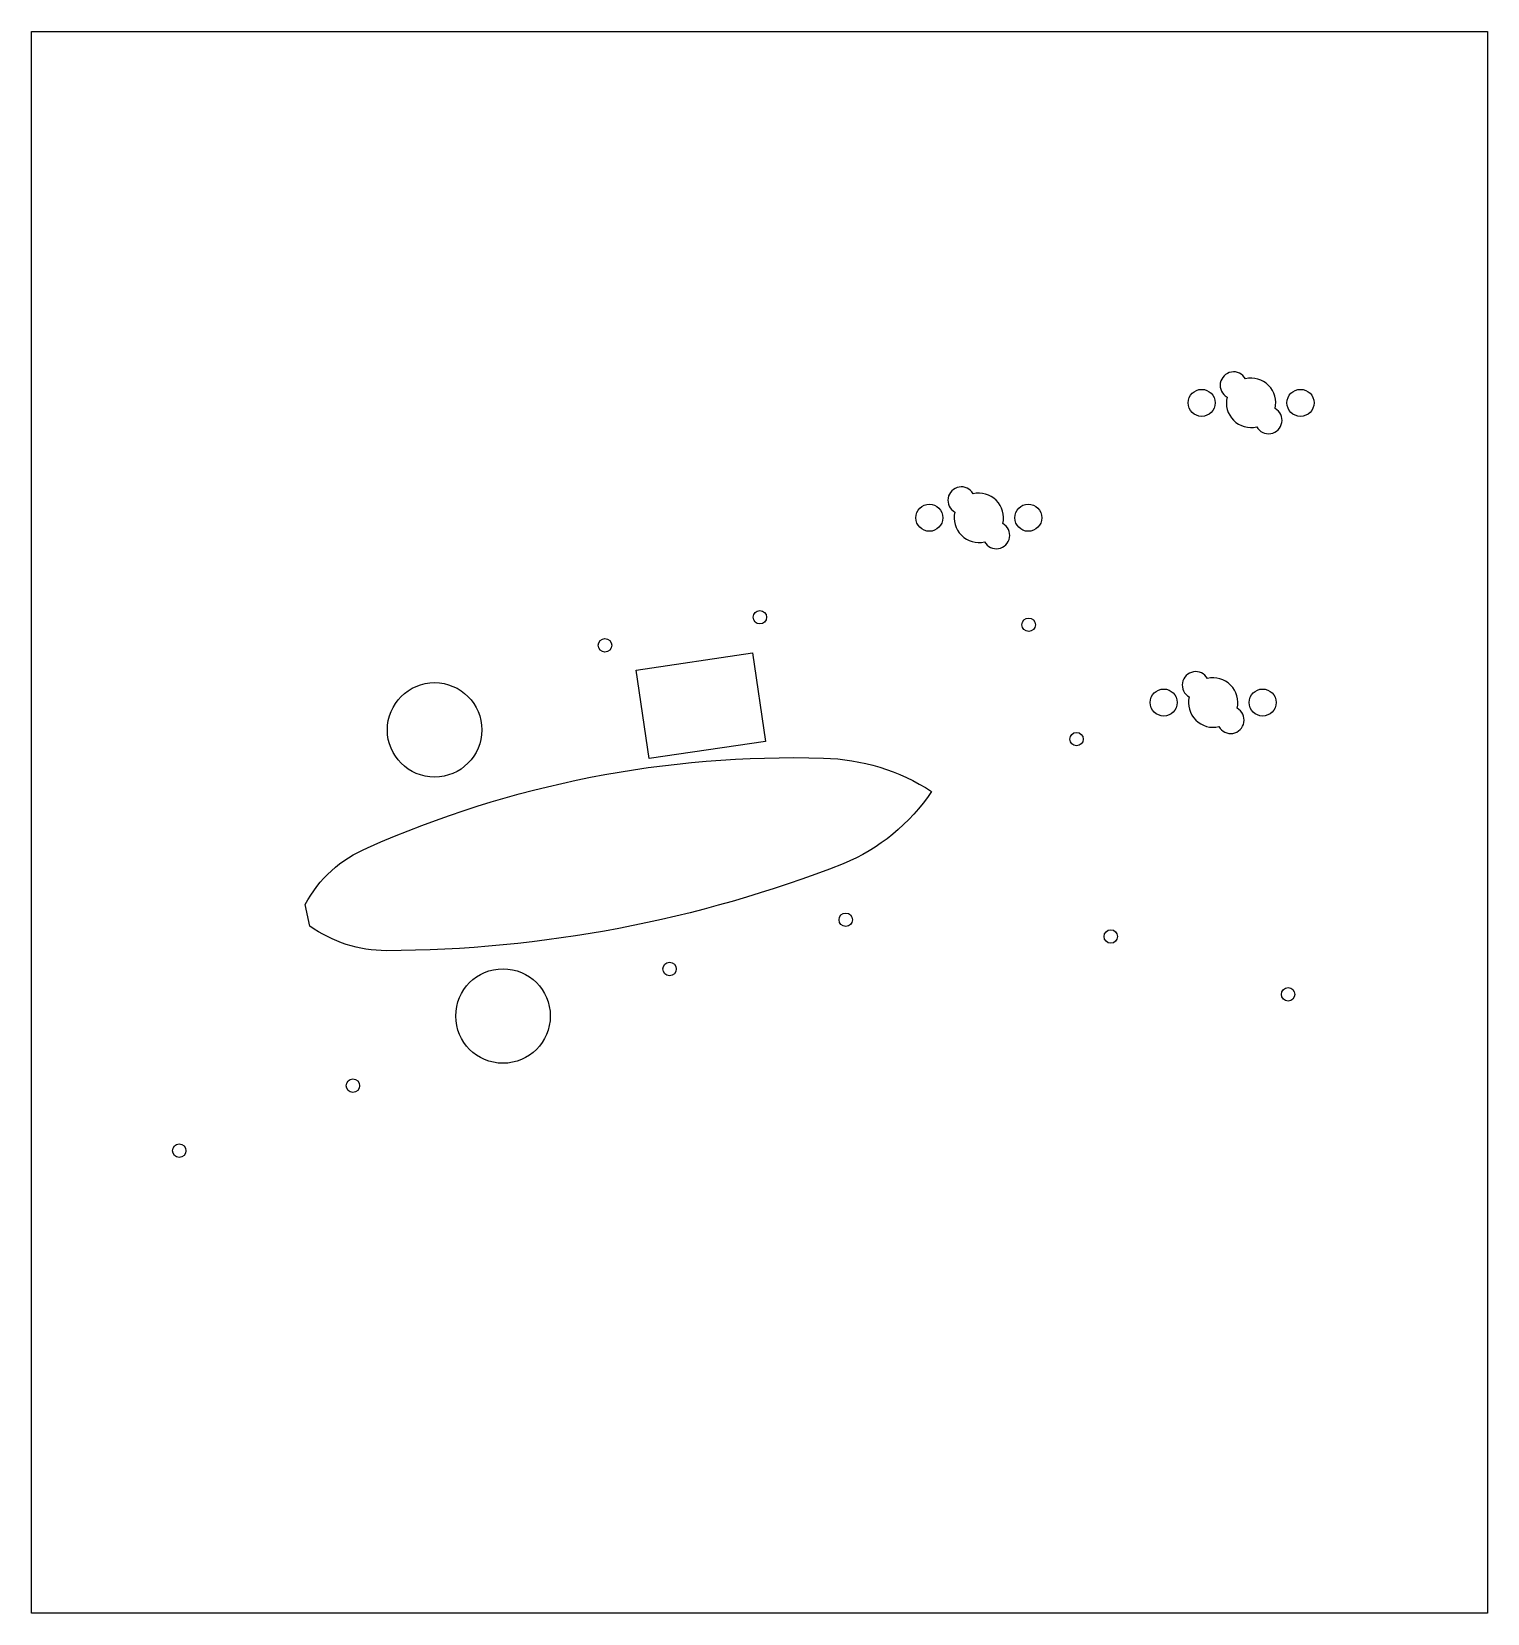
# Model space of a CAD drawing. Header units: inches. Extents: x 0 to 20.3, y 0 to 22.
import ezdxf

# ---------------------------------------------------------------- set-up
doc = ezdxf.new("R2010")
doc.units = ezdxf.units.IN
doc.header["$MEASUREMENT"] = 0
doc.layers.add('Posts', color=7, linetype='Continuous')

msp = doc.modelspace()

# ---------------------------------------------------------------- linework, layer by layer
for points in [[(0.016, 0.005), (0.016, 22.005), (20.266, 22.005), (20.266, 0.005)], [(8.605, 11.893), (8.423, 13.125), (10.041, 13.365), (10.223, 12.132)]]:
    msp.add_lwpolyline(points, close=True)
at = {"color": 3}
for points in [[(16.644, 16.921, 0.558272), (17.058, 16.507, 1.322876), (17.313, 16.762, 0.558272), (16.9, 17.176, 1.322876)], [(12.857, 15.322, 0.558272), (13.271, 14.908, 1.322876), (13.526, 15.163, 0.558272), (13.112, 15.577, 1.322876)], [(16.117, 12.752, 0.558272), (16.531, 12.338, 1.322876), (16.786, 12.593, 0.558272), (16.372, 13.007, 1.322876)]]:
    msp.add_lwpolyline(points, format="xyb", close=True, dxfattribs=at)
msp.add_lwpolyline([(3.887, 9.563), (3.821, 9.865, -0.174456), (4.688, 10.652, -0.112561), (11.029, 11.9, -0.138836), (12.534, 11.437, -0.148503), (11.304, 10.429, -0.092431), (4.95, 9.221, -0.154636)], format="xyb", close=True)
for centre in [(16.291, 16.841), (17.666, 16.841), (12.504, 15.243), (13.879, 15.243), (15.764, 12.673), (17.139, 12.673)]:
    msp.add_circle(centre, 0.188, dxfattribs=at)
for centre in [(5.621, 12.293), (6.573, 8.313)]:
    msp.add_circle(centre, 0.657)
at = {"layer": 'Posts', "color": 1}
for centre in [(10.146, 13.859), (13.885, 13.755), (7.991, 13.469), (14.551, 12.164), (11.34, 9.652), (15.027, 9.419), (8.89, 8.967), (17.494, 8.614), (4.485, 7.344), (2.069, 6.44)]:
    msp.add_circle(centre, 0.0935, dxfattribs=at)

doc.saveas('drawing.dxf')
